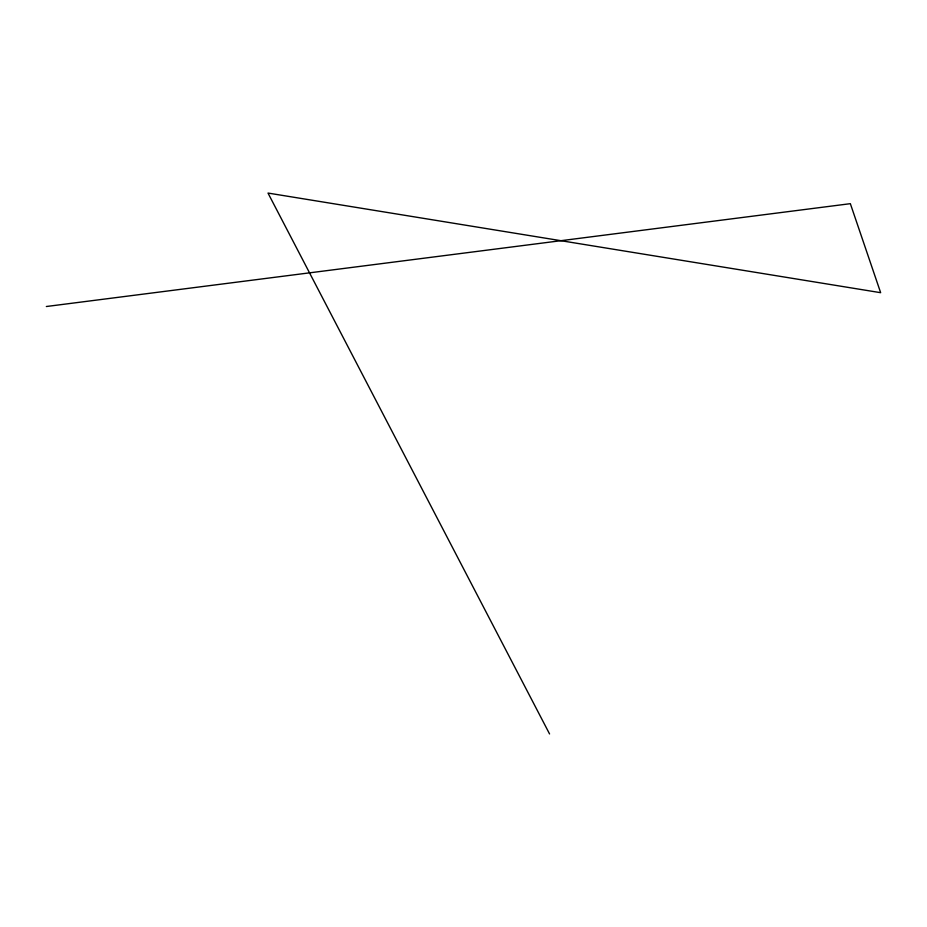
<?xml version="1.0" encoding="UTF-8"?>
<svg xmlns="http://www.w3.org/2000/svg" width="927" height="927" viewBox="0 0 927 927"><rect width="100%" height="100%" fill="white"/><g stroke="black" fill="none" stroke-linecap="round" stroke-linejoin="round"><path stroke-width="1.39" d="M46.35 306.513L850.349 203.673L880.65 292.689L267.996 193.059L549.56 733.941"/></g></svg>
